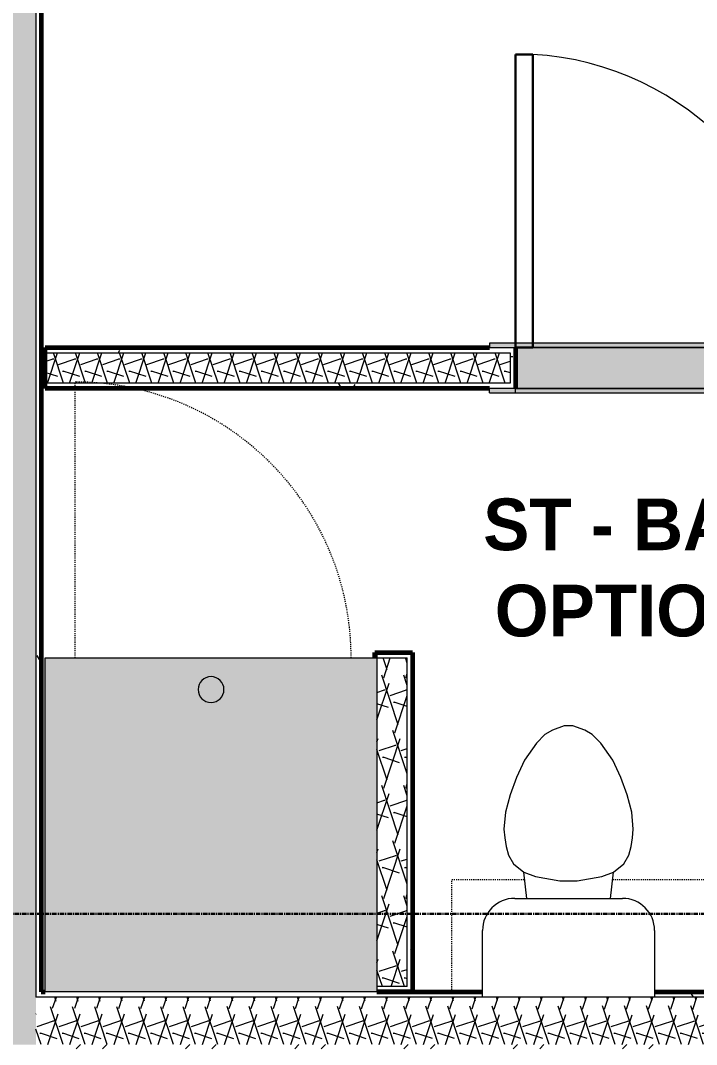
# Model space of a CAD drawing. Header units: inches. Extents: x -4110 to -1807, y 9775 to 11251.
# Drawn here: x -3404.7 to -3326.3, y 10452 to 10570.9 of the extents above; entities that cross this region are included whole.
import ezdxf

# ---------------------------------------------------------------- set-up
doc = ezdxf.new("R2010")
doc.units = ezdxf.units.IN
doc.header["$MEASUREMENT"] = 0
doc.linetypes.add('Dash', pattern=[0.25, 0.125, -0.125])
doc.linetypes.add('Grid Line 1_2_', pattern=[0.875, 0.5, -0.125, 0.125, -0.125])
for name, color, linetype, lineweight in [('0-1', 7, 'Continuous', 5), ('0-2', 7, 'Continuous', 9), ('A-AREA-IDEN', 2, 'Continuous', 9), ('A-DOOR-3', 7, 'Continuous', 9), ('A-DOOR-4', 50, 'Continuous', 30), ('A-DOOR-FRAM-1', 31, 'Continuous', 18), ('A-DOOR-FRAM-2', 7, 'Continuous', 9), ('A-WALL', 113, 'Continuous', 18), ('A-WALL-1', 8, 'Continuous', 5), ('A-WALL-5', 250, 'Continuous', 60), ('A-WALL-6', 10, 'Continuous', 18), ('A-WALL-PATT-1', 7, 'Continuous', 9), ('A-WALL-PATT-2', 253, 'Continuous', 9), ('A-WALL-PATT-4', 111, 'Continuous', 9), ('I-WALL-5', 2, 'Continuous', 60), ('P-SANR-FIXT-2', 7, 'Continuous', 9), ('P-SANR-FIXT-3', 90, 'Continuous', 9), ('P-SANR-FIXT-4', 253, 'Continuous', 9), ('P-SANR-FIXT-HDLN-1', 7, 'Dash', 9), ('Q-CASE-5', 7, 'Dash', 9), ('S-GRID-1', 1, 'Grid Line 1_2_', 30)]:
    doc.layers.add(name, color=color, linetype=linetype, lineweight=lineweight)
doc.styles.add('Century Gothic_B', font='GOTHICB.TTF', dxfattribs={"height": 6})
pattern_1 = [(0, (0, 0), (20.48, 5.12), [0.845, -14.515, 0.845, -14.515, -81.92]), (0, (0, 0), (20.48, 5.12), [-30.72, 0.845, -29.875, 0.845, -14.515, -35.84]), (0, (0, 0), (20.48, 5.12), [-76.8, 0.845, -9.395, 0.845, -24.755]), (120, (7.68, 2.56), (-14.67405, 15.1762003), [0.845, -14.515, 0.845, -14.515, -81.92]), (120, (7.68, 2.56), (-14.67405, 15.1762003), [-30.72, 0.845, -29.875, 0.845, -14.515, -35.84]), (120, (7.68, 2.56), (-14.67405, 15.1762003), [-76.8, 0.845, -9.395, 0.845, -24.755]), (240, (10.24, 12.8), (-5.80595, -20.2962003), [0.845, -14.515, 0.845, -14.515, -81.92]), (240, (10.24, 12.8), (-5.80595, -20.2962003), [-30.72, 0.845, -29.875, 0.845, -14.515, -35.84]), (240, (10.24, 12.8), (-5.80595, -20.2962003), [-76.8, 0.845, -9.395, 0.845, -24.755])]
pattern_2 = [(161.57, (0.32, 0.32), (-2.560496185, -0.000537386), [0, -18.214, 2.022, 0]), (18.43, (-0.32, 0.32), (-2.560496185, 0.000537386), [0, -18.214, 2.022, 0]), (108.43, (0.32, 0.32), (1.27922091, -6.400876726), [6.07, -14.166]), (71.57, (-0.32, 0.32), (1.27922091, 6.400876726), [6.07, -14.166])]

# ---------------------------------------------------------------- blocks, each defined once
blk = doc.blocks.new('SWING - SINGLE - FLUSH - SWING - FLUSH - 2-10 x 6-8 - PRIVACY-3983846-ENLARGED RCP - 1ST FLOOR PLAN - WEST')
at = {"layer": 'A-DOOR-FRAM-1'}
for points in [[(-20, 2.38), (-17, 2.38), (-17, 2.88), (-20, 2.88)], [(-17, 2.38), (17, 2.38), (17, 2.88), (-17, 2.88)], [(17, 2.38), (20, 2.38), (20, 2.88), (17, 2.88)], [(-20, -2.87), (-17, -2.87), (-17, -2.37), (-20, -2.37)], [(-17, -2.37), (-17, -2.87), (17, -2.87), (17, -2.37), (-16.46, -2.37)], [(17, -2.87), (20, -2.87), (20, -2.37), (17, -2.37)]]:
    blk.add_hatch(color=256, dxfattribs=at).paths.add_polyline_path(points, flags=0)
at = {"layer": 'A-DOOR-3'}
blk.add_arc((17, -2.37), 34.07, 180, 266.6343, dxfattribs=at)
at = {"layer": 'A-DOOR-4'}
for p, q in [((15, -2.37), (15, -36.38)), ((17, -2.37), (15, -2.37)), ((17, -2.37), (17, -36.38)), ((17, -36.38), (15, -36.38))]:
    blk.add_line(p, q, dxfattribs=at)
at = {"layer": 'A-DOOR-FRAM-2'}
for p, q in [((-17, 2.88), (-20, 2.88)), ((-20, 2.88), (-20, 2.38)), ((17, 2.88), (-17, 2.88)), ((-17, 2.88), (-17, 2.38)), ((20, 2.88), (17, 2.88)), ((17, 2.88), (17, 2.38)), ((20, 2.88), (20, 2.38)), ((-20, 2.38), (-17, 2.38)), ((-17, 2.38), (17, 2.38)), ((17, 2.38), (20, 2.38)), ((-17, -2.37), (-20, -2.37)), ((-20, -2.87), (-20, -2.37)), ((17, -2.37), (-17, -2.37)), ((-17, -2.87), (-17, -2.37)), ((20, -2.37), (17, -2.37)), ((17, -2.87), (17, -2.37)), ((20, -2.87), (20, -2.37)), ((-20, -2.87), (-17, -2.87)), ((-17, -2.87), (17, -2.87)), ((17, -2.87), (20, -2.87))]:
    blk.add_line(p, q, dxfattribs=at)
blk = doc.blocks.new('Toilet-Domestic-3D - Toilet-Domestic-3D-1352612-ENLARGED RCP - 1ST FLOOR PLAN - WEST')
at = {"layer": 'P-SANR-FIXT-2'}
for p, q in [((-9.98, 19.48), (9.98, 19.48)), ((-9.98, 11.75), (-9.98, 19.48)), ((9.98, 19.48), (9.98, 11.75)), ((6.25, 8.02), (-6.25, 8.02)), ((-4.86, 8.02), (-5.21, 5)), ((4.86, 8.02), (5.21, 5)), ((-1, 6), (-3.84, 5.5)), ((1, 6), (-1, 6)), ((3.84, 5.5), (1, 6)), ((-5.21, 5), (-6.4, 4)), ((-3.84, 5.5), (-5.21, 5)), ((5.21, 5), (3.84, 5.5)), ((6.4, 4), (5.21, 5)), ((-6.4, 4), (-6.97, 3)), ((6.97, 3), (6.4, 4)), ((-6.97, 3), (-7.24, 2)), ((7.24, 2), (6.97, 3)), ((-7.24, 2), (-7.41, 1)), ((7.41, 1), (7.24, 2)), ((-7.41, 1), (-7.5, 0)), ((-7.5, 0), (-7.33, -1.99)), ((7.33, -1.99), (7.5, 0)), ((7.5, 0), (7.41, 1)), ((-7.33, -1.99), (-6.79, -4)), ((6.79, -4), (7.33, -1.99)), ((-6.79, -4), (-6.06, -6)), ((6.06, -6), (6.79, -4)), ((-6.06, -6), (-5.13, -8)), ((5.13, -8), (6.06, -6)), ((-5.13, -8), (-3.74, -10)), ((3.74, -10), (5.13, -8)), ((-3.74, -10), (-2.74, -11)), ((2.74, -11), (3.74, -10)), ((-2.74, -11), (-1.87, -11.5)), ((-1.87, -11.5), (-0.5, -12)), ((0.5, -12), (1.87, -11.5)), ((1.87, -11.5), (2.74, -11)), ((-0.5, -12), (0.5, -12))]:
    blk.add_line(p, q, dxfattribs=at)
for centre, start, end in [((-6.25, 11.75), 180, 270), ((6.25, 11.75), 270, 360)]:
    blk.add_arc(centre, 3.73, start, end, dxfattribs=at)
blk = doc.blocks.new('300 Series Wall Hung Cabinet_326 - 30_-2909953-ENLARGED RCP - 1ST FLOOR PLAN - WEST')
at = {"layer": 'Q-CASE-5'}
for p, q in [((-15, 0.19), (-15, 13.19)), ((-15, 13.19), (-6.56, 13.19)), ((3.66, 13.19), (15, 13.19)), ((15, 13.19), (15, 0.19)), ((-11.43, 0.19), (-15, 0.19)), ((15, 0.19), (8.53, 0.19))]:
    blk.add_line(p, q, dxfattribs=at)
blk = doc.blocks.new('The Shower - The Shower-4050272-ENLARGED RCP - 1ST FLOOR PLAN - WEST')
at = {"layer": 'P-SANR-FIXT-3'}
h = blk.add_hatch(color=256, dxfattribs=at)
h.paths.add_polyline_path([(0, -32.63), (0, -39.25), (38.5, -39.25), (38.5, -0.5), (0, -0.5), (0, -24.21)], flags=0)
h.paths.add_polyline_path([(17.75, -35.56), (17.8, -35.17), (17.95, -34.81), (18.19, -34.5), (18.5, -34.26), (18.86, -34.11), (19.25, -34.06), (19.64, -34.11), (20, -34.26), (20.31, -34.5), (20.55, -34.81), (20.7, -35.17), (20.75, -35.59), (20.7, -35.95), (20.55, -36.31), (20.31, -36.62), (20, -36.86), (19.64, -37.01), (19.25, -37.06), (18.86, -37.01), (18.5, -36.86), (18.19, -36.62), (17.95, -36.31), (17.8, -35.95), (17.75, -35.59)], flags=0)
at = {"layer": 'P-SANR-FIXT-4'}
blk.add_hatch(color=256, dxfattribs=at).paths.add_polyline_path([(17.75, -35.56), (17.8, -35.95), (17.95, -36.31), (18.19, -36.62), (18.5, -36.86), (18.86, -37.01), (19.25, -37.06), (19.64, -37.01), (20.04, -36.83), (20.31, -36.62), (20.55, -36.31), (20.7, -35.95), (20.75, -35.53), (20.7, -35.17), (20.55, -34.81), (20.31, -34.5), (20, -34.26), (19.64, -34.11), (19.25, -34.06), (18.86, -34.11), (18.5, -34.26), (18.19, -34.5), (17.95, -34.81), (17.8, -35.17), (17.75, -35.55)], flags=0)
at = {"layer": 'P-SANR-FIXT-2'}
for p, q in [((0, -0.5), (38.5, -0.5)), ((0, -39.25), (0, -0.5)), ((38.5, -0.5), (38.5, -39.25)), ((38.5, -39.25), (0, -39.25))]:
    blk.add_line(p, q, dxfattribs=at)
for start, end in [(0, 180), (180, 360)]:
    blk.add_arc((19.25, -35.56), 1.5, start, end, dxfattribs=at)
at = {"layer": 'P-SANR-FIXT-HDLN-1'}
blk.add_line((35, -39.25), (35, -71.25), dxfattribs=at)
blk.add_arc((35, -39.25), 32, 180, 270, dxfattribs=at)
blk = doc.blocks.new('CTR - 1st Phase - Unit Layouts_rvt-1-ENLARGED RCP - 1ST FLOOR PLAN - WEST')
at = {"layer": 'A-WALL-1'}
for points in [[(-3313.3, 10528.16), (-3313.3, 10532.91), (-3347.3, 10532.91), (-3347.3, 10528.16)], [(-3363.61, 10496.91), (-3363.36, 10496.91), (-3363.36, 10497.54), (-3363.61, 10497.54)]]:
    blk.add_hatch(color=256, dxfattribs=at).paths.add_polyline_path(points, flags=0)
at = {"layer": 'A-WALL-PATT-1'}
h = blk.add_hatch(dxfattribs=at)
h.set_pattern_fill('FP_1', color=256, style=0, pattern_type=2)
h.set_pattern_definition(pattern_1)
h.paths.add_polyline_path([(-3313.3, 10530.54), (-3312.67, 10530.54), (-3312.67, 10532.29), (-3274.67, 10532.29), (-3274.67, 10532.91), (-3313.3, 10532.91), (-3313.3, 10532.28)], flags=0)
h.paths.add_polyline_path([(-3347.3, 10530.54), (-3347.3, 10532.91), (-3401.86, 10532.91), (-3401.86, 10532.29), (-3347.92, 10532.29), (-3347.92, 10530.54)], flags=0)
h = blk.add_hatch(dxfattribs=at)
h.set_pattern_fill('FP_1', color=256, style=0, pattern_type=2)
h.set_pattern_definition(pattern_1)
h.paths.add_polyline_path([(-3274.67, 10528.16), (-3274.67, 10528.79), (-3312.67, 10528.79), (-3312.67, 10530.54), (-3313.3, 10530.54), (-3313.3, 10528.16), (-3286.14, 10528.16)], flags=0)
h.paths.add_polyline_path([(-3398.69, 10528.16), (-3347.3, 10528.16), (-3347.3, 10530.54), (-3347.92, 10530.54), (-3347.92, 10528.79), (-3401.86, 10528.79), (-3401.86, 10528.16), (-3400.61, 10528.16)], flags=0)
h = blk.add_hatch(dxfattribs=at)
h.set_pattern_fill('FP_1', color=256, style=0, pattern_type=2)
h.set_pattern_definition(pattern_1)
h.paths.add_polyline_path([(-3359.24, 10458.16), (-3359.24, 10497.54), (-3363.36, 10497.54), (-3363.36, 10496.91), (-3359.86, 10496.91), (-3359.86, 10458.79), (-3363.36, 10458.79), (-3363.36, 10458.16), (-3359.86, 10458.16)], flags=0)
at = {"layer": 'A-WALL-PATT-2'}
h = blk.add_hatch(dxfattribs=at)
h.set_pattern_fill('FP_2', color=256, style=0, pattern_type=2)
h.set_pattern_definition(pattern_2)
h.paths.add_polyline_path([(-3274.05, 10528.79), (-3274.05, 10532.29), (-3312.67, 10532.29), (-3312.67, 10528.79), (-3274.67, 10528.79)], flags=0)
h.paths.add_polyline_path([(-3387.18, 10528.79), (-3347.92, 10528.79), (-3347.92, 10532.29), (-3401.86, 10532.29), (-3401.86, 10528.79)], flags=0)
h = blk.add_hatch(dxfattribs=at)
h.set_pattern_fill('FP_2', color=256, style=0, pattern_type=2)
h.set_pattern_definition(pattern_2)
h.paths.add_polyline_path([(-3363.36, 10458.79), (-3359.86, 10458.79), (-3359.86, 10496.91), (-3363.36, 10496.91), (-3363.36, 10475.87)], flags=0)
at = {"layer": 'A-WALL-5'}
for p, q in [((-3401.86, 10532.91), (-3350.3, 10532.91)), ((-3401.86, 10528.16), (-3401.86, 10532.91)), ((-3347.3, 10532.91), (-3347.3, 10528.16)), ((-3350.3, 10528.16), (-3401.86, 10528.16)), ((-3363.61, 10496.91), (-3363.61, 10497.54)), ((-3363.61, 10497.54), (-3363.36, 10497.54)), ((-3363.36, 10497.54), (-3359.86, 10497.54)), ((-3359.86, 10497.54), (-3359.24, 10497.54)), ((-3359.24, 10497.54), (-3359.24, 10458.16)), ((-3359.86, 10458.16), (-3363.36, 10458.16)), ((-3359.24, 10458.16), (-3359.86, 10458.16))]:
    blk.add_line(p, q, dxfattribs=at)
at = {"layer": 'A-WALL-6'}
for p, q in [((-3313.3, 10532.91), (-3347.3, 10532.91)), ((-3401.86, 10532.29), (-3347.92, 10532.29)), ((-3347.92, 10532.29), (-3347.92, 10530.54)), ((-3347.92, 10530.54), (-3347.92, 10528.79)), ((-3347.92, 10528.79), (-3401.86, 10528.79)), ((-3347.3, 10528.16), (-3313.3, 10528.16)), ((-3363.36, 10497.54), (-3363.36, 10496.91)), ((-3363.36, 10496.91), (-3363.36, 10497.54)), ((-3363.36, 10496.91), (-3359.86, 10496.91)), ((-3359.86, 10458.79), (-3359.86, 10496.91)), ((-3359.86, 10458.79), (-3363.36, 10458.79))]:
    blk.add_line(p, q, dxfattribs=at)
at = {"layer": '0-2', "rotation": 180}
for name, p in [('SWING - SINGLE - FLUSH - SWING - FLUSH - 2-10 x 6-8 - PRIVACY-3983846-ENLARGED RCP - 1ST FLOOR PLAN - WEST', (-3330.3, 10530.54)), ('The Shower - The Shower-4050272-ENLARGED RCP - 1ST FLOOR PLAN - WEST', (-3363.36, 10457.66)), ('Toilet-Domestic-3D - Toilet-Domestic-3D-1352612-ENLARGED RCP - 1ST FLOOR PLAN - WEST', (-3341.14, 10477.02))]:
    blk.add_blockref(name, p, dxfattribs=at)
at = {"layer": '0-2'}
blk.add_blockref('300 Series Wall Hung Cabinet_326 - 30_-2909953-ENLARGED RCP - 1ST FLOOR PLAN - WEST', (-3339.69, 10457.98), dxfattribs=at)
blk = doc.blocks.new('CTR - 1st Phase - Structure_rvt-1-ENLARGED RCP - 1ST FLOOR PLAN - WEST')
at = {"layer": 'S-GRID-1'}
blk.add_line((-1807.14, 10467.19), (-4076.95, 10467.19), dxfattribs=at)

msp = doc.modelspace()

# ---------------------------------------------------------------- hatches: boundary and pattern name
at = {"layer": 'A-WALL-PATT-4'}
h = msp.add_hatch(dxfattribs=at)
h.set_pattern_fill('FP_2', color=256, style=0, pattern_type=2)
h.set_pattern_definition(pattern_2)
h.paths.add_polyline_path([(-3407.67, 10452.04), (-3402.92, 10452.04), (-3402.92, 10814.49), (-3408.42, 10814.49), (-3408.42, 10452.04)], flags=0)
h = msp.add_hatch(dxfattribs=at)
h.set_pattern_fill('FP_1', color=256, style=0, pattern_type=2)
h.set_pattern_definition(pattern_1)
h.paths.add_polyline_path([(-3402.92, 10457.54), (-3402.3, 10457.54), (-3402.3, 10814.49), (-3402.92, 10814.49), (-3402.92, 10458.16)], flags=0)
h = msp.add_hatch(dxfattribs=at)
h.set_pattern_fill('FP_1', color=256, style=0, pattern_type=2)
h.set_pattern_definition(pattern_1)
h.paths.add_polyline_path([(-3286.14, 10457.54), (-3274.67, 10457.54), (-3274.67, 10458.16), (-3331.17, 10458.16), (-3331.17, 10457.54), (-3351.12, 10457.54), (-3351.12, 10458.16), (-3402.3, 10458.16), (-3402.3, 10457.54), (-3319.82, 10457.54)], flags=0)
h = msp.add_hatch(dxfattribs=at)
h.set_pattern_fill('FP_2', color=256, style=0, pattern_type=2)
h.set_pattern_definition(pattern_2)
h.paths.add_polyline_path([(-3402.92, 10452.04), (-3274.05, 10452.04), (-3274.05, 10457.54), (-3402.92, 10457.54), (-3402.92, 10452.04)], flags=0)
h = msp.add_hatch(dxfattribs=at)
h.set_pattern_fill('FP_3', color=256, style=0, pattern_type=2)
h.set_pattern_definition([(45, (0, 0), (-6.335677, 6.335677), []), (45, (0, 9.6), (-6.335677, 6.335677), [])])
h.paths.add_polyline_path([(-3267.61, 10451.54), (-3266.3, 10451.54), (-3266.3, 10452.04), (-3408.42, 10452.04), (-3408.42, 10451.54), (-3274.05, 10451.54)], flags=0)

# ---------------------------------------------------------------- linework, layer by layer
at = {"layer": 'A-WALL'}
for p in [(-3402.92, 10814.49), (-3274.05, 10457.54)]:
    msp.add_line(p, (-3402.92, 10457.54), dxfattribs=at)
at = {"layer": 'I-WALL-5'}
for p, q in [((-3402.3, 10814.49), (-3402.3, 10458.16)), ((-3402.3, 10458.16), (-3401.86, 10458.16)), ((-3363.36, 10458.16), (-3351.12, 10458.16)), ((-3331.17, 10458.16), (-3274.67, 10458.16))]:
    msp.add_line(p, q, dxfattribs=at)

# ---------------------------------------------------------------- block references
at = {"layer": '0-1'}
for name in ['CTR - 1st Phase - Structure_rvt-1-ENLARGED RCP - 1ST FLOOR PLAN - WEST', 'CTR - 1st Phase - Unit Layouts_rvt-1-ENLARGED RCP - 1ST FLOOR PLAN - WEST']:
    msp.add_blockref(name, (0, 0), dxfattribs=at)

# ---------------------------------------------------------------- texts
at = {"layer": 'A-AREA-IDEN', "char_height": 6, "attachment_point": 1, "style": 'Century Gothic_B'}
for s, insert, width in [('ST - BATH -', (-3351.04, 10515.39), 51.712), ('OPTION A', (-3349.7, 10505.39), 48.48)]:
    msp.add_mtext(s, dxfattribs=dict(at, insert=insert, width=width))

doc.saveas('drawing.dxf')
